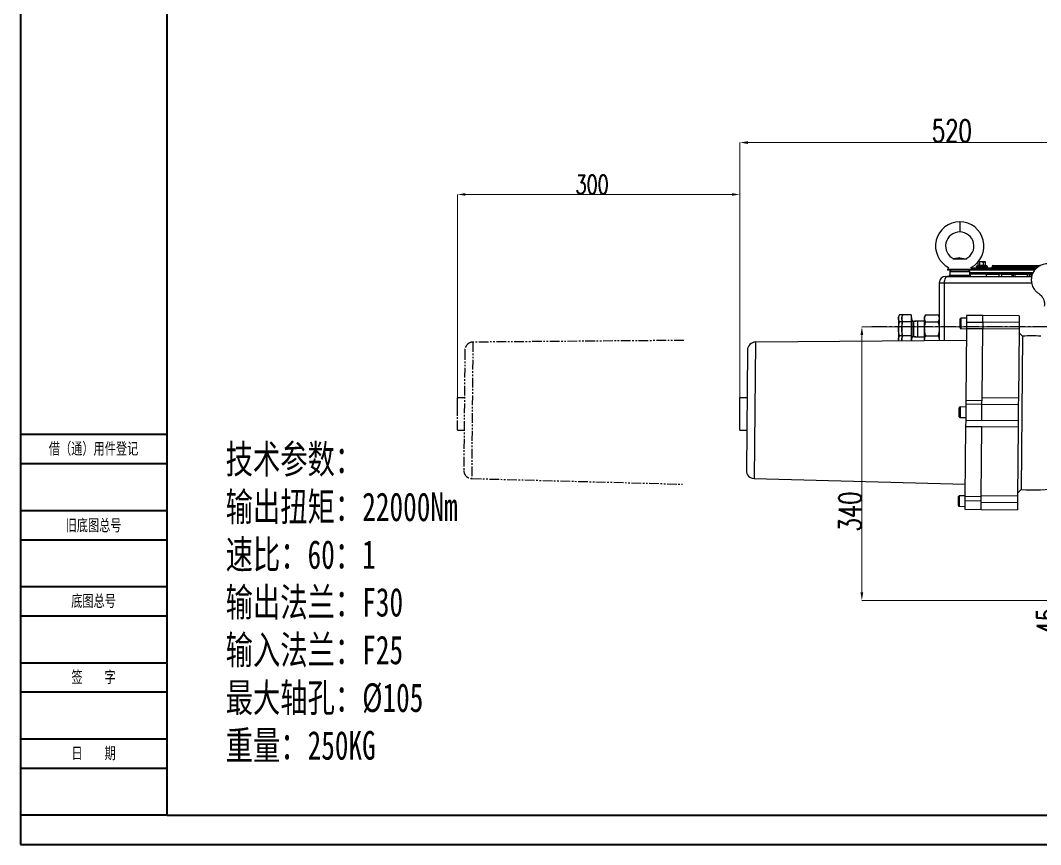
# Model space of a CAD drawing. Header units: millimetres. Extents: x 1465 to 4510, y 540 to 2694.
# Drawn here: x 1465 to 2728, y 540 to 1560 of the extents above; entities that cross this region are included whole.
import ezdxf

# ---------------------------------------------------------------- set-up
doc = ezdxf.new("R2010")
doc.units = ezdxf.units.MM
doc.linetypes.add('CENTER2', pattern=[28.575, 19.05, -3.175, 3.175, -3.175])
doc.linetypes.add('双点画线', pattern=[22, 12, -2, 2, -2, 2, -2])
for name, color, linetype, lineweight in [('2细线层', 4, 'Continuous', 35), ('AM_5', 3, 'Continuous', 25), ('AM_BOR', 7, 'Continuous', 50), ('文字', 7, 'Continuous', 13), ('标注', 3, 'Continuous', 13), ('粗实线', 7, 'Continuous', 40)]:
    doc.layers.add(name, color=color, linetype=linetype, lineweight=lineweight)
doc.layers.add('6文字层', color=3, linetype='Continuous')
doc.styles.add('SLDTEXTSTYLE1', font='txt.shx', dxfattribs={"width": 0.7, "bigfont": 'gbcbig.shx'})
doc.styles.add('SLDTEXTSTYLE5', font='TXT', dxfattribs={"width": 0.7})
doc.styles.add('标注', font='txt.shx', dxfattribs={"width": 0.7, "height": 3.5})
doc.dimstyles.new('SLDDIMSTYLE12$0', dxfattribs={"dimtxt": 12, "dimasz": 10, "dimexe": 0, "dimexo": 0.0625, "dimgap": 0.875, "dimtad": 1, "dimdec": 1, "dimlfac": 1.8, "dimrnd": 1e-09, "dimzin": 12, "dimdsep": 46, "dimtxsty": 'SLDTEXTSTYLE1', "dimcen": 0.09, "dimdle": 8.16, "dimclrd": 3, "dimclre": 3, "dimadec": 0, "dimazin": 3, "dimtfac": 1, "dimtdec": 1, "dimtofl": 0, "dimtmove": 0, "dimatfit": 3, "dimfxl": 0, "dimfrac": 2, "dimtolj": 1, "dimlwd": 5, "dimlwe": 5, "dimarcsym": 0})

# ---------------------------------------------------------------- blocks, each defined once
blk = doc.blocks.new('*U54')
at = {"layer": '2细线层', "color": 0, "linetype": 'CENTER2', "lineweight": -3, "transparency": 16777216}
for p, q in [((0, 21), (0, 353.7)), ((-108.5, 0), (-21, 0)), ((21, 0), (108.5, 0)), ((0, -108.5), (0, -21))]:
    blk.add_line(p, q, dxfattribs=at)
at = {"layer": '2细线层', "color": 0, "linetype": 'Continuous', "lineweight": -3, "transparency": 16777216}
for p, q in [((-10.5, 0), (10.5, 0)), ((0, -10.5), (0, 10.5))]:
    blk.add_line(p, q, dxfattribs=at)
blk = doc.blocks.new('*D64')
at = {"layer": 'AM_5', "color": 3, "lineweight": 5, "transparency": 16777216}
blk.add_line((2355.9, 1093.1), (2355.9, 1409.2), dxfattribs=at)
at = {"layer": 'AM_5', "color": 3, "linetype": 'Continuous', "lineweight": 5, "transparency": 16777216}
for p, q in [((2365.9, 1409.2), (2863, 1409.2)), ((2873, 1181.1), (2873, 1409.2))]:
    blk.add_line(p, q, dxfattribs=at)
at = {"layer": 'AM_5', "color": 3, "transparency": 16777216}
for points in [[(2365.9, 1410.8), (2365.9, 1407.5), (2355.9, 1409.2)], [(2863, 1410.8), (2863, 1407.5), (2873, 1409.2)]]:
    blk.add_solid(points, dxfattribs=at)
at = {"layer": 'Defpoints', "color": 0, "transparency": 16777216}
for p in [(2873, 1409.2), (2873, 1181), (2355.9, 1093)]:
    blk.add_point(p, dxfattribs=at)
at = {"layer": 'AM_5', "color": 0, "transparency": 16777216, "insert": (2618.4, 1423.8), "char_height": 12, "width": 2.333, "attachment_point": 5, "style": 'SLDTEXTSTYLE1'}
blk.add_mtext('\\A1;{\\H2.28571x;520}', dxfattribs=at)
blk = doc.blocks.new('*D60')
at = {"layer": 'Defpoints', "color": 0, "transparency": 16777216}
for p in [(2355.9, 1344.9), (2006, 1093), (2355.9, 1093)]:
    blk.add_point(p, dxfattribs=at)
at = {"layer": '标注', "color": 3, "lineweight": 5, "transparency": 16777216}
blk.add_line((2006, 1093.1), (2006, 1344.9), dxfattribs=at)
at = {"layer": '标注', "color": 3, "linetype": 'Continuous', "lineweight": 5, "transparency": 16777216}
for p, q in [((2016, 1344.9), (2345.9, 1344.9)), ((2355.9, 1093.1), (2355.9, 1344.9))]:
    blk.add_line(p, q, dxfattribs=at)
at = {"layer": '标注', "color": 3, "transparency": 16777216}
for points in [[(2016, 1346.6), (2016, 1343.3), (2006, 1344.9)], [(2345.9, 1346.6), (2345.9, 1343.3), (2355.9, 1344.9)]]:
    blk.add_solid(points, dxfattribs=at)
at = {"layer": '标注', "color": 0, "transparency": 16777216, "insert": (2172.9, 1357.2), "char_height": 10, "attachment_point": 5, "style": 'SLDTEXTSTYLE1'}
blk.add_mtext('\\A1;{\\H2.28571x;300}', dxfattribs=at)
blk = doc.blocks.new('*D57')
at = {"layer": 'AM_5', "color": 3, "lineweight": 5, "transparency": 16777216}
blk.add_line((2873, 1181), (2506.9, 1181), dxfattribs=at)
at = {"layer": 'AM_5', "color": 3, "linetype": 'Continuous', "lineweight": 5, "transparency": 16777216}
for p, q in [((2506.9, 1171), (2506.9, 852.2)), ((2871.1, 842.2), (2506.9, 842.2))]:
    blk.add_line(p, q, dxfattribs=at)
at = {"layer": 'AM_5', "color": 3, "transparency": 16777216}
for points in [[(2505.2, 1171), (2508.6, 1171), (2506.9, 1181)], [(2505.2, 852.2), (2508.6, 852.2), (2506.9, 842.2)]]:
    blk.add_solid(points, dxfattribs=at)
at = {"layer": 'Defpoints', "color": 0, "transparency": 16777216}
for p in [(2873, 1181), (2506.9, 842.2), (2871.1, 842.2)]:
    blk.add_point(p, dxfattribs=at)
at = {"layer": 'AM_5', "color": 0, "transparency": 16777216, "insert": (2492.3, 952.4), "char_height": 12, "attachment_point": 5, "rotation": 90, "style": 'SLDTEXTSTYLE1'}
blk.add_mtext('\\A1;{\\H2.28571x;340}', dxfattribs=at)
blk = doc.blocks.new('*D79')
at = {"layer": 'AM_5', "color": 3, "lineweight": 5, "transparency": 16777216}
blk.add_line((2871.1, 842.2), (2751.9, 842.2), dxfattribs=at)
at = {"layer": 'AM_5', "color": 3, "linetype": 'Continuous', "lineweight": 5, "transparency": 16777216}
for p, q in [((2751.9, 832.2), (2751.9, 803.7)), ((2870.2, 793.7), (2751.9, 793.7))]:
    blk.add_line(p, q, dxfattribs=at)
at = {"layer": 'AM_5', "color": 3, "transparency": 16777216}
for points in [[(2750.3, 832.2), (2753.6, 832.2), (2751.9, 842.2)], [(2750.3, 803.7), (2753.6, 803.7), (2751.9, 793.7)]]:
    blk.add_solid(points, dxfattribs=at)
at = {"layer": 'Defpoints', "color": 0, "transparency": 16777216}
for p in [(2871.1, 842.2), (2751.9, 793.7), (2870.3, 793.7)]:
    blk.add_point(p, dxfattribs=at)
at = {"layer": 'AM_5', "color": 0, "transparency": 16777216, "insert": (2737.4, 816.6), "char_height": 12, "attachment_point": 5, "rotation": 90, "style": 'SLDTEXTSTYLE1'}
blk.add_mtext('\\A1;{\\H2.28571x;45}', dxfattribs=at)
blk = doc.blocks.new('rA3')
at = {"layer": '粗实线'}
for p, q in [((333.38, 421.26), (333.38, 124.26)), ((358.38, 416.26), (358.38, 129.26)), ((358.38, 194.26), (333.38, 194.26)), ((358.38, 189.26), (333.38, 189.26)), ((358.38, 181.26), (333.38, 181.26)), ((358.38, 176.26), (333.38, 176.26)), ((358.38, 168.26), (333.38, 168.26)), ((358.38, 163.26), (333.38, 163.26)), ((358.38, 155.26), (333.38, 155.26)), ((358.38, 150.26), (333.38, 150.26)), ((358.38, 142.26), (333.38, 142.26)), ((358.38, 137.26), (333.38, 137.26)), ((358.38, 129.26), (333.38, 129.26)), ((358.38, 129.26), (748.38, 129.26)), ((333.38, 124.26), (753.38, 124.26))]:
    blk.add_line(p, q, dxfattribs=at)
at = {"layer": '文字', "char_height": 2, "width": 25, "attachment_point": 5, "style": '标注'}
for s, insert in [('{\\fSimSun|b0|i0|c134|p54;借（通）用件登记}', (345.88, 191.76)), ('{\\fSimSun|b0|i0|c134|p54;旧底图总号}', (345.88, 178.67)), ('{\\fSimSun|b0|i0|c134|p54;底图总号}', (345.88, 165.76)), ('{\\fSimSun|b0|i0|c134|p54;签}   {\\fSimSun|b0|i0|c134|p54;字}', (345.88, 152.76)), ('{\\fSimSun|b0|i0|c134|p54;日}   {\\fSimSun|b0|i0|c134|p54;期}', (345.88, 139.76))]:
    blk.add_mtext(s, dxfattribs=dict(at, insert=insert))

msp = doc.modelspace()

# ---------------------------------------------------------------- linework, layer by layer
at = {"color": 7, "linetype": 'Continuous', "lineweight": 25}
for p, q in [((2628.157, 1311.046), (2628.157, 1298.546)), ((2636.777, 1264.99), (2619.538, 1264.99)), ((2628.157, 1266.615), (2620.594, 1265.265)), ((2628.157, 1266.615), (2635.721, 1265.265)), ((2614.307, 1254.434), (2613.157, 1251.879)), ((2643.157, 1251.879), (2613.157, 1251.879)), ((2613.157, 1251.879), (2613.157, 1251.046)), ((2643.157, 1251.046), (2613.157, 1251.046)), ((2642.008, 1254.434), (2643.157, 1251.879)), ((2642.182, 1254.046), (2723.501, 1254.046)), ((2643.157, 1251.879), (2643.157, 1251.046)), ((2720.697, 1251.046), (2643.157, 1251.046)), ((2649.29, 1256.762), (2650.73, 1257.148)), ((2649.29, 1256.762), (2661.408, 1256.762)), ((2649.549, 1254.796), (2661.149, 1254.796)), ((2651.885, 1261.696), (2650.73, 1261.338)), ((2650.73, 1257.148), (2650.73, 1261.286)), ((2653.04, 1257.148), (2650.73, 1257.148)), ((2651.349, 1261.696), (2650.823, 1261.392)), ((2651.885, 1261.696), (2651.349, 1261.696)), ((2653.04, 1261.338), (2651.885, 1261.696)), ((2655.349, 1261.696), (2651.885, 1261.696)), ((2652.349, 1254.546), (2652.349, 1254.046)), ((2655.349, 1261.696), (2653.04, 1261.338)), ((2653.04, 1257.148), (2653.04, 1261.338)), ((2657.659, 1257.148), (2653.04, 1257.148)), ((2657.659, 1261.338), (2655.349, 1261.696)), ((2655.349, 1261.696), (2658.813, 1261.696)), ((2655.349, 1254.546), (2655.349, 1254.796)), ((2658.813, 1261.696), (2657.659, 1261.338)), ((2657.659, 1257.148), (2657.659, 1261.338)), ((2659.968, 1257.148), (2657.659, 1257.148)), ((2658.349, 1254.046), (2658.349, 1254.546)), ((2658.499, 1254.546), (2658.499, 1254.046)), ((2659.968, 1261.338), (2658.813, 1261.696)), ((2659.349, 1261.696), (2658.813, 1261.696)), ((2659.988, 1261.327), (2659.349, 1261.696)), ((2659.499, 1261.696), (2659.349, 1261.696)), ((2659.968, 1257.148), (2659.968, 1261.338)), ((2661.558, 1256.762), (2659.968, 1257.188)), ((2661.408, 1256.762), (2659.968, 1257.148)), ((2661.149, 1254.796), (2661.299, 1254.796)), ((2668.154, 1256.046), (2668.154, 1255.046)), ((2669.154, 1257.046), (2728.119, 1257.046)), ((2610.654, 1243.546), (2613.54, 1243.546)), ((2613.54, 1243.546), (2717.19, 1243.546)), ((2615.72, 1249.046), (2615.72, 1244.974)), ((2615.72, 1244.974), (2628.157, 1244.974)), ((2628.157, 1244.974), (2640.595, 1244.974)), ((2640.595, 1244.974), (2640.595, 1249.046)), ((2660.654, 1246.046), (2660.654, 1243.546)), ((2676.486, 1246.046), (2676.486, 1243.546)), ((2679.736, 1246.046), (2692.527, 1246.046)), ((2679.736, 1246.046), (2679.736, 1243.546)), ((2692.527, 1246.046), (2692.527, 1243.546)), ((2694.401, 1246.046), (2694.401, 1243.546)), ((2696.795, 1243.546), (2696.795, 1246.046)), ((2712.032, 1243.546), (2712.032, 1246.046)), ((2713.966, 1246.046), (2713.966, 1243.546)), ((2716.175, 1246.046), (2716.175, 1243.546)), ((2602.654, 1235.546), (2602.654, 1187.506)), ((2602.654, 1235.546), (2608.839, 1235.546)), ((2608.839, 1235.546), (2608.839, 1164.005)), ((2553.511, 1195.897), (2552.154, 1193.546)), ((2552.154, 1193.546), (2552.154, 1191.536)), ((2552.154, 1191.536), (2552.154, 1178.546)), ((2557.671, 1195.866), (2553.493, 1195.866)), ((2557.689, 1195.897), (2556.331, 1193.546)), ((2556.331, 1193.546), (2556.331, 1191.536)), ((2556.331, 1191.536), (2556.331, 1178.546)), ((2568.031, 1195.866), (2557.671, 1195.866)), ((2568.031, 1195.866), (2568.031, 1187.206)), ((2568.031, 1193.096), (2568.831, 1192.296)), ((2568.831, 1164.796), (2568.831, 1192.296)), ((2569.728, 1188.162), (2572.154, 1188.546)), ((2571.031, 1169.358), (2571.031, 1187.734)), ((2571.375, 1187.761), (2576.331, 1188.546)), ((2571.375, 1169.331), (2571.375, 1187.761)), ((2572.154, 1187.884), (2572.154, 1188.546)), ((2572.154, 1188.546), (2576.331, 1188.546)), ((2576.331, 1168.546), (2576.331, 1188.546)), ((2576.331, 1188.546), (2584.654, 1188.546)), ((2586.007, 1195.89), (2584.654, 1193.546)), ((2584.654, 1191.536), (2584.654, 1193.546)), ((2584.654, 1178.546), (2584.654, 1191.536)), ((2585.993, 1195.866), (2601.314, 1195.866)), ((2602.654, 1193.546), (2601.3, 1195.89)), ((2602.654, 1187.506), (2602.654, 1178.546)), ((2628.522, 1179.804), (2628.624, 1190.804)), ((2629.633, 1191.795), (2629.513, 1178.795)), ((2636.633, 1191.73), (2629.633, 1191.795)), ((2636.665, 1195.23), (2636.588, 1186.878)), ((2656.664, 1195.045), (2636.665, 1195.23)), ((2656.587, 1186.693), (2656.664, 1195.045)), ((2701.662, 1194.628), (2656.664, 1195.045)), ((2701.662, 1194.628), (2701.585, 1186.276)), ((2552.154, 1178.546), (2552.154, 1165.555)), ((2556.331, 1187.206), (2553.493, 1187.206)), ((2556.331, 1178.546), (2556.331, 1165.555)), ((2568.031, 1187.206), (2557.671, 1187.206)), ((2568.031, 1187.206), (2568.031, 1169.885)), ((2584.654, 1165.555), (2584.654, 1178.546)), ((2585.993, 1187.206), (2601.314, 1187.206)), ((2602.654, 1178.546), (2602.654, 1169.585)), ((2629.513, 1178.795), (2636.512, 1178.73)), ((2636.512, 1178.674), (2635.693, 1090.188)), ((2636.588, 1186.878), (2636.512, 1178.674)), ((2656.511, 1178.489), (2636.512, 1178.674)), ((2636.588, 1186.878), (2656.587, 1186.693)), ((2655.72, 1093.06), (2656.511, 1178.489)), ((2656.587, 1186.693), (2656.511, 1178.489)), ((2701.509, 1178.073), (2656.511, 1178.489)), ((2701.585, 1186.276), (2656.587, 1186.693)), ((2701.509, 1178.073), (2700.718, 1092.644)), ((2701.585, 1186.276), (2701.509, 1178.073)), ((2636.378, 1164.231), (2375.173, 1162.089)), ((2552.154, 1165.555), (2552.154, 1163.546)), ((2552.154, 1163.546), (2552.157, 1163.54)), ((2556.331, 1169.885), (2553.493, 1169.885)), ((2556.331, 1165.555), (2556.331, 1163.546)), ((2568.031, 1169.885), (2557.671, 1169.885)), ((2568.031, 1169.885), (2568.031, 1163.671)), ((2568.031, 1163.996), (2568.831, 1164.796)), ((2569.728, 1168.93), (2572.154, 1168.546)), ((2571.375, 1169.331), (2576.331, 1168.546)), ((2572.154, 1168.546), (2572.154, 1169.207)), ((2572.154, 1168.546), (2576.331, 1168.546)), ((2576.331, 1168.546), (2584.654, 1168.546)), ((2584.654, 1163.546), (2584.654, 1165.555)), ((2585.993, 1169.885), (2601.314, 1169.885)), ((2602.654, 1169.585), (2602.654, 1163.954)), ((2706.004, 1169.515), (2701.473, 1174.222)), ((2706.004, 1169.515), (2705.126, 1074.591)), ((2365.255, 1152.182), (2363.877, 1003.303)), ((2375.173, 1162.089), (2373.61, 993.214)), ((2006.026, 1073.042), (2006.026, 1093.042)), ((2364.708, 1093.042), (2355.927, 1093.042)), ((2355.927, 1073.042), (2355.927, 1093.042)), ((2635.693, 1090.188), (2635.647, 1085.234)), ((2635.693, 1090.188), (2655.692, 1090.003)), ((2655.645, 1084.913), (2655.72, 1093.06)), ((2700.718, 1092.644), (2655.72, 1093.06)), ((2700.718, 1092.644), (2700.643, 1084.496)), ((2627.504, 1069.809), (2627.606, 1080.809)), ((2628.615, 1081.799), (2628.495, 1068.8)), ((2635.615, 1081.735), (2628.615, 1081.799)), ((2635.647, 1085.234), (2635.463, 1065.372)), ((2655.646, 1085.049), (2635.647, 1085.234)), ((2655.462, 1065.187), (2655.645, 1084.913)), ((2700.643, 1084.496), (2655.645, 1084.913)), ((2700.643, 1084.496), (2700.31, 1056.391)), ((2705.126, 1074.591), (2704.247, 979.667)), ((2355.927, 1053.042), (2355.927, 1073.042)), ((2628.495, 1068.8), (2635.494, 1068.735)), ((2635.463, 1065.372), (2635.388, 1057.224)), ((2635.463, 1065.372), (2655.462, 1065.187)), ((2700.46, 1064.77), (2655.462, 1065.187)), ((2355.927, 1053.042), (2364.338, 1053.042)), ((2635.388, 1057.224), (2634.593, 971.31)), ((2655.387, 1057.039), (2635.388, 1057.224)), ((2654.596, 971.61), (2655.387, 1057.039)), ((2700.385, 1056.623), (2655.387, 1057.039)), ((2700.385, 1056.623), (2699.594, 971.194)), ((2373.61, 993.214), (2634.731, 986.239)), ((2699.63, 975.045), (2704.247, 979.667)), ((2626.486, 959.814), (2626.588, 970.813)), ((2627.597, 971.804), (2627.477, 958.805)), ((2634.597, 971.739), (2627.597, 971.804)), ((2634.539, 965.46), (2634.444, 955.24)), ((2634.593, 971.31), (2634.539, 965.46)), ((2654.538, 965.275), (2634.539, 965.46)), ((2634.593, 971.31), (2654.592, 971.125)), ((2654.443, 955.055), (2654.52, 963.407)), ((2654.52, 963.407), (2654.596, 971.61)), ((2699.518, 962.99), (2654.52, 963.407)), ((2699.594, 971.194), (2654.596, 971.61)), ((2699.518, 962.99), (2699.441, 954.638)), ((2699.594, 971.194), (2699.518, 962.99)), ((2627.477, 958.805), (2634.476, 958.74)), ((2634.444, 955.24), (2654.443, 955.055)), ((2654.443, 955.055), (2699.441, 954.638))]:
    msp.add_line(p, q, dxfattribs=at)
at = {"color": 8, "linetype": 'Continuous', "lineweight": 25}
for p, q in [((2722.432, 1253.046), (2642.632, 1253.046)), ((2643.082, 1252.046), (2721.506, 1252.046)), ((2655.349, 1254.546), (2652.349, 1254.546)), ((2658.349, 1254.546), (2655.349, 1254.546)), ((2655.349, 1254.546), (2655.349, 1254.046)), ((2658.499, 1254.546), (2658.349, 1254.546)), ((2661.408, 1256.762), (2661.558, 1256.762)), ((2726.247, 1256.046), (2668.154, 1256.046)), ((2668.154, 1255.046), (2724.752, 1255.046)), ((2640.595, 1249.046), (2615.72, 1249.046)), ((2718.823, 1248.046), (2640.595, 1248.046)), ((2640.595, 1246.546), (2718.14, 1246.546)), ((2608.839, 1235.546), (2717, 1235.546))]:
    msp.add_line(p, q, dxfattribs=at)
at = {"color": 7, "linetype": '双点画线', "lineweight": 25}
for p, q in [((2286.477, 1164.231), (2025.272, 1162.089)), ((2015.354, 1152.182), (2013.977, 1003.303)), ((2025.272, 1162.089), (2023.709, 993.214)), ((2014.807, 1093.042), (2006.026, 1093.042)), ((2006.026, 1053.042), (2006.026, 1073.042)), ((2006.026, 1053.042), (2014.437, 1053.042)), ((2023.709, 993.214), (2284.83, 986.239))]:
    msp.add_line(p, q, dxfattribs=at)
at = {"color": 7, "linetype": 'Continuous', "lineweight": 25, "flags": 128}
msp.add_lwpolyline([(2613.54, 1243.546), (2612.623, 1243.392), (2611.741, 1242.937), (2610.929, 1242.198), (2610.216, 1241.203), (2609.632, 1239.99), (2609.197, 1238.607), (2608.93, 1237.106), (2608.839, 1235.546)], dxfattribs=at)
at = {"color": 7, "linetype": 'Continuous', "lineweight": 25}
for centre, radius, start, end in [((2628.157, 1281.046), 30, 90, 242.504906), ((2628.157, 1281.046), 30, 297.495094, 90), ((2628.157, 1281.046), 17.5, 90, 244.393124), ((2628.157, 1281.046), 17.5, 295.606876, 90), ((2617.72, 1249.046), 2, 90, 180), ((2638.595, 1249.046), 2, 0, 90), ((2649.549, 1255.796), 1, 105, 270), ((2652.099, 1254.546), 0.25, 0, 90), ((2658.599, 1254.546), 0.25, 90, 180), ((2658.749, 1254.546), 0.25, 90, 180), ((2661.149, 1255.796), 1, 270, 75), ((2661.299, 1255.796), 1, 270, 75), ((2667.154, 1255.046), 1, 270, 0), ((2669.154, 1256.046), 1, 90, 180), ((2610.654, 1235.546), 8, 90, 180), ((2613.803, 1245.546), 2, 270, 343.39845), ((2642.511, 1245.546), 2, 196.60155, 270), ((2571.031, 1189.934), 2.2, 180, 270), ((2571.031, 1189.934), 2.2, 270, 278.998429), ((2629.624, 1190.795), 1, 89.469753, 179.469753), ((2629.522, 1179.795), 1, 179.469753, 269.469753), ((2571.031, 1167.158), 2.2, 90, 180), ((2571.031, 1167.158), 2.2, 81.001571, 90), ((2717.709, 917.496), 252.291, 87.582591, 92.659251), ((2375.255, 1152.09), 10, 90.469753, 179.469753), ((2628.606, 1080.799), 1, 89.469753, 179.469753), ((2628.504, 1069.8), 1, 179.469753, 269.469753), ((2373.877, 1003.211), 10, 179.469753, 268.469753), ((2720.615, 1231.426), 252.291, 266.280255, 277.033867), ((2627.588, 970.804), 1, 89.469753, 179.469753), ((2627.486, 959.805), 1, 179.469753, 269.469753)]:
    msp.add_arc(centre, radius, start, end, dxfattribs=at)
at = {"color": 7, "linetype": '双点画线', "lineweight": 25}
for centre, start, end in [((2025.354, 1152.09), 90.469753, 179.469753), ((2023.976, 1003.211), 179.469753, 268.469753)]:
    msp.add_arc(centre, 10, start, end, dxfattribs=at)
at = {"color": 7, "linetype": 'Continuous', "lineweight": 25}
for points, knots in [([(2741.27, 1258.343), (2740.252, 1258.546), (2738.214, 1258.951), (2734.925, 1258.942), (2731.814, 1258.428), (2728.949, 1257.479), (2726.515, 1256.278), (2724.234, 1254.728), (2722.333, 1253.023), (2720.74, 1251.169), (2719.45, 1249.282), (2718.369, 1247.199), (2717.558, 1245.062), (2717.027, 1242.956), (2716.698, 1240.697), (2716.644, 1238.284), (2716.945, 1235.431), (2717.712, 1232.509), (2719.22, 1229.12), (2721.509, 1225.878), (2723.964, 1223.609), (2725.512, 1222.576), (2725.943, 1222.289)], [0, 0, 0, 0, 0.07048174, 0.1411253, 0.21143973, 0.26200204, 0.31251096, 0.35557569, 0.39856961, 0.430653, 0.46270625, 0.49496022, 0.52721077, 0.55643206, 0.58567283, 0.62539722, 0.66518161, 0.72321756, 0.7813627, 0.87292827, 0.96465682, 1, 1, 1, 1]), ([(2660.668, 1246.046), (2660.663, 1246.046), (2660.523, 1246.046), (2660.967, 1246.046), (2662.367, 1246.046), (2664.705, 1246.046), (2667.658, 1246.046), (2670.67, 1246.046), (2673.449, 1246.046), (2675.53, 1246.046), (2676.149, 1246.046), (2676.486, 1246.046)], [0, 0, 0, 0, 0.00518175, 0.15640024, 0.28748643, 0.40857535, 0.52492282, 0.64703742, 0.75656063, 0.86776666, 1, 1, 1, 1]), ([(2694.46, 1246.046), (2694.468, 1246.046), (2694.486, 1246.046), (2695.184, 1246.046), (2696.274, 1246.046), (2696.795, 1246.046)], [0, 0, 0, 0, 0.30505168, 0.66747561, 1, 1, 1, 1]), ([(2696.795, 1246.046), (2697.354, 1246.046), (2698.471, 1246.046), (2700.73, 1246.046), (2703.181, 1246.046), (2705.653, 1246.046), (2707.906, 1246.046), (2709.741, 1246.046), (2711.102, 1246.046), (2711.909, 1246.046), (2711.988, 1246.046), (2712.029, 1246.046)], [0, 0, 0, 0, 0.10304624, 0.20597634, 0.317754, 0.43020794, 0.53396914, 0.63849546, 0.74815921, 0.86676999, 1, 1, 1, 1]), ([(2725.943, 1222.289), (2726.59, 1221.838), (2727.885, 1220.935), (2729.615, 1219.1), (2731.183, 1216.764), (2732.245, 1214.277), (2732.794, 1211.827), (2733.06, 1209.446), (2732.844, 1207.599), (2732.713, 1206.485)], [0, 0, 0, 0, 0.16385937, 0.32812132, 0.49144067, 0.67436032, 0.76703883, 0.85950261, 1, 1, 1, 1]), ([(2552.154, 1191.536), (2552.223, 1192.27), (2552.362, 1193.738), (2553.116, 1195.157), (2553.493, 1195.866)], [0, 0, 0, 0, 0.50000134, 1, 1, 1, 1]), ([(2553.493, 1187.206), (2553.116, 1187.916), (2552.362, 1189.337), (2552.223, 1190.803), (2552.154, 1191.536)], [0, 0, 0, 0, 0.49999839, 1, 1, 1, 1]), ([(2556.331, 1191.536), (2556.4, 1192.27), (2556.539, 1193.738), (2557.293, 1195.157), (2557.671, 1195.866)], [0, 0, 0, 0, 0.50000188, 1, 1, 1, 1]), ([(2557.671, 1187.206), (2557.293, 1187.916), (2556.539, 1189.337), (2556.4, 1190.803), (2556.331, 1191.536)], [0, 0, 0, 0, 0.49999931, 1, 1, 1, 1]), ([(2584.654, 1191.536), (2584.723, 1192.27), (2584.861, 1193.737), (2585.616, 1195.157), (2585.993, 1195.866)], [0, 0, 0, 0, 0.50025127, 1, 1, 1, 1]), ([(2585.993, 1187.206), (2585.616, 1187.916), (2584.861, 1189.336), (2584.723, 1190.803), (2584.654, 1191.536)], [0, 0, 0, 0, 0.50038306, 1, 1, 1, 1]), ([(2601.314, 1195.866), (2601.692, 1195.156), (2602.447, 1193.736), (2602.585, 1192.269), (2602.654, 1191.536)], [0, 0, 0, 0, 0.5003838, 1, 1, 1, 1]), ([(2602.654, 1191.536), (2602.585, 1190.802), (2602.447, 1189.335), (2601.691, 1187.915), (2601.314, 1187.206)], [0, 0, 0, 0, 0.50025135, 1, 1, 1, 1]), ([(2552.154, 1178.546), (2552.223, 1180.013), (2552.362, 1182.947), (2553.116, 1185.786), (2553.493, 1187.206)], [0, 0, 0, 0, 0.50000151, 1, 1, 1, 1]), ([(2553.493, 1169.885), (2553.116, 1171.305), (2552.362, 1174.144), (2552.223, 1177.079), (2552.154, 1178.546)], [0, 0, 0, 0, 0.49999851, 1, 1, 1, 1]), ([(2556.331, 1178.546), (2556.4, 1180.013), (2556.539, 1182.947), (2557.293, 1185.786), (2557.671, 1187.206)], [0, 0, 0, 0, 0.50000132, 1, 1, 1, 1]), ([(2557.671, 1169.885), (2557.293, 1171.305), (2556.539, 1174.144), (2556.4, 1177.079), (2556.331, 1178.546)], [0, 0, 0, 0, 0.4999987, 1, 1, 1, 1]), ([(2584.654, 1178.546), (2584.723, 1180.019), (2584.862, 1182.954), (2585.617, 1185.792), (2585.993, 1187.206)], [0, 0, 0, 0, 0.50206399, 1, 1, 1, 1]), ([(2585.993, 1169.885), (2585.615, 1171.31), (2584.86, 1174.149), (2584.722, 1177.083), (2584.654, 1178.546)], [0, 0, 0, 0, 0.5016472, 1, 1, 1, 1]), ([(2601.314, 1187.206), (2601.69, 1185.792), (2602.446, 1182.954), (2602.584, 1180.019), (2602.654, 1178.546)], [0, 0, 0, 0, 0.49793592, 1, 1, 1, 1]), ([(2602.654, 1178.546), (2602.585, 1177.083), (2602.448, 1174.149), (2601.693, 1171.31), (2601.314, 1169.885)], [0, 0, 0, 0, 0.49835276, 1, 1, 1, 1]), ([(2552.154, 1165.555), (2552.223, 1166.289), (2552.362, 1167.755), (2553.116, 1169.175), (2553.493, 1169.885)], [0, 0, 0, 0, 0.50000162, 1, 1, 1, 1]), ([(2556.331, 1165.555), (2556.4, 1166.289), (2556.539, 1167.755), (2557.293, 1169.175), (2557.671, 1169.885)], [0, 0, 0, 0, 0.50000071, 1, 1, 1, 1]), ([(2584.654, 1165.555), (2584.723, 1166.289), (2584.861, 1167.757), (2585.616, 1169.176), (2585.993, 1169.885)], [0, 0, 0, 0, 0.50025127, 1, 1, 1, 1]), ([(2601.314, 1169.885), (2601.692, 1169.175), (2602.447, 1167.756), (2602.585, 1166.288), (2602.654, 1165.555)], [0, 0, 0, 0, 0.50038308, 1, 1, 1, 1])]:
    msp.add_open_spline(points, degree=3, knots=knots, dxfattribs=at)
for points in [[(2713.966, 1246.046), (2714.208, 1246.046), (2714.943, 1246.046), (2716.175, 1246.046)], [(2716.175, 1246.046), (2716.748, 1246.046), (2717.322, 1246.046), (2717.944, 1246.046)], [(2552.464, 1163.543), (2552.281, 1164.207), (2552.217, 1164.881), (2552.154, 1165.555)], [(2556.632, 1163.577), (2556.456, 1164.231), (2556.393, 1164.893), (2556.331, 1165.555)], [(2584.896, 1163.809), (2584.764, 1164.387), (2584.709, 1164.971), (2584.654, 1165.555)], [(2602.654, 1165.555), (2602.603, 1165.02), (2602.553, 1164.484), (2602.442, 1163.953)]]:
    msp.add_open_spline(points, degree=3, dxfattribs=at)

# ---------------------------------------------------------------- block references
at = {"layer": '2细线层', "color": 1, "linetype": 'CENTER2', "lineweight": -3, "rotation": 90.00000000000001}
msp.add_blockref('*U54', (2873.154, 1181.046), dxfattribs=at)
at = {"layer": 'AM_BOR', "xscale": 7.2509765625, "yscale": 7.2509765625, "zscale": 7.2509765625}
msp.add_blockref('rA3', (-952.423, -361.013), dxfattribs=at)

# ---------------------------------------------------------------- texts
at = {"layer": '6文字层', "color": 3, "lineweight": 15, "insert": (1719.041, 1035.032), "char_height": 35.4375, "width": 944.17179, "attachment_point": 1, "style": 'SLDTEXTSTYLE5'}
msp.add_mtext('{\\fSimSun|b0|i0|c134|p2;技术参数：\\P输出扭矩：}22000Nm\\P{\\fSimSun|b0|i0|c134|p2;速比：}60{\\fSimSun|b0|i0|c134|p2;：}1\\P{\\fSimSun|b0|i0|c134|p2;输出法兰：}F30\\P{\\fSimSun|b0|i0|c134|p2;输入法兰：}F25\\P{\\fSimSun|b0|i0|c134|p2;最大轴孔：}%%C105\\P{\\fSimSun|b0|i0|c134|p2;重量：}250KG', dxfattribs=at)

# ---------------------------------------------------------------- dimensions: what is measured, and where the dimension line sits
at = {"layer": 'AM_5'}
dim = msp.add_linear_dim(base=(2873.044, 1409.165), p1=(2355.927, 1093.042), p2=(2873.044, 1181.042), text='{\\H2.28571x;520}', dimstyle='SLDDIMSTYLE12$0', override={"dimlfac": 1}, dxfattribs=at)
dim.commit()
dim.dimension.update_dxf_attribs({"geometry": '*D64', "text_midpoint": (2618.389, 1409.165), "dimtype": 160})
for base, p1, p2, text, picture, middle in [((2506.908, 842.163), (2873.044, 1181.042), (2871.146, 842.163), '{\\H2.28571x;340}', '*D57', (2506.908, 952.423)), ((2751.94, 793.683), (2871.146, 842.163), (2870.256, 793.683), '{\\H2.28571x;45}', '*D79', (2751.94, 816.609))]:
    dim = msp.add_linear_dim(base=base, p1=p1, p2=p2, angle=90, text=text, dimstyle='SLDDIMSTYLE12$0', override={"dimlfac": 1}, dxfattribs=at)
    dim.commit()
    dim.dimension.update_dxf_attribs({"geometry": picture, "text_midpoint": middle, "dimtype": 160})
at = {"layer": '标注'}
dim = msp.add_linear_dim(base=(2355.927, 1344.932), p1=(2006.026, 1093.042), p2=(2355.927, 1093.042), text='{\\H2.28571x;300}', dimstyle='SLDDIMSTYLE12$0', override={"dimtxt": 10, "dimtdec": 3, "dimtzin": 0}, dxfattribs=at)
dim.commit()
dim.dimension.update_dxf_attribs({"geometry": '*D60', "text_midpoint": (2172.899, 1344.932), "dimtype": 160})

doc.saveas('drawing.dxf')
